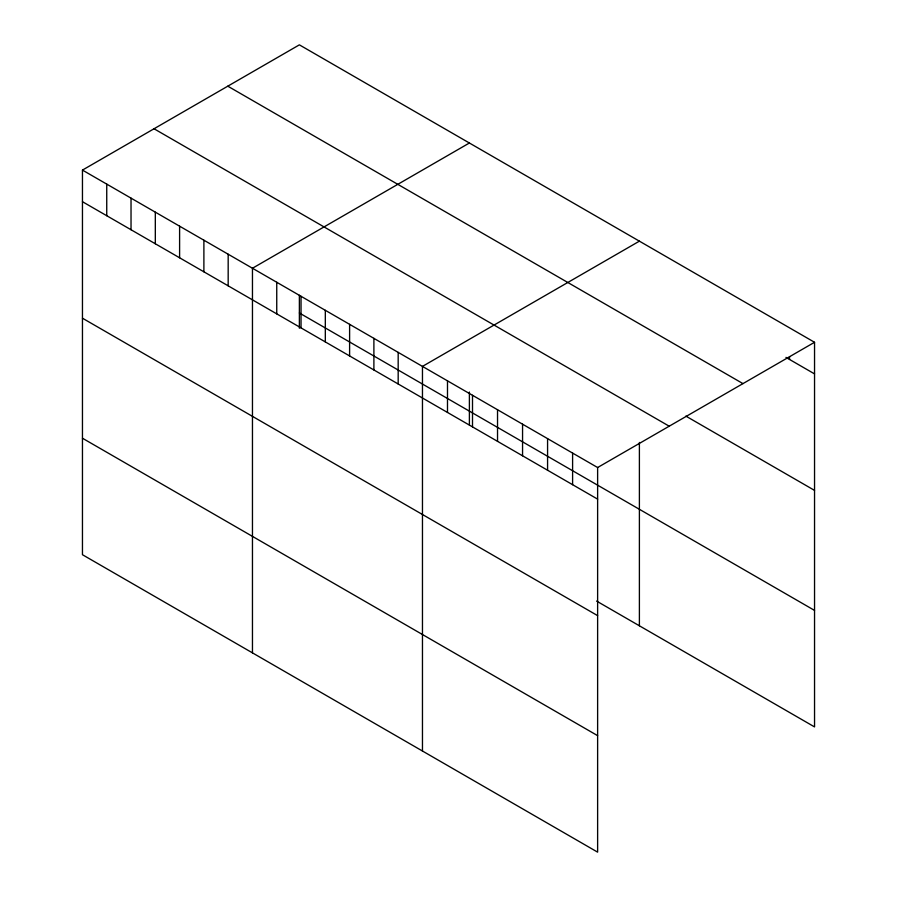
<?xml version="1.0" encoding="UTF-8"?>
<svg xmlns="http://www.w3.org/2000/svg" width="897" height="897" viewBox="0 0 897 897"><rect width="100%" height="100%" fill="white"/><g stroke="black" fill="none" stroke-linecap="round" stroke-linejoin="round"><path stroke-width="1.35" d="M82.457 170.094L597.626 467.528L597.626 852.15L82.457 554.716L82.457 170.094L299.374 44.85L814.543 342.284L814.543 726.906L596.595 601.08M469.389 143.004L252.461 268.248L252.461 652.87M639.393 241.158L422.465 366.391L422.465 751.024M597.626 467.528L814.543 342.284M785.951 357.387L814.543 373.892M227.793 86.179L742.963 383.613M685.857 416.096L814.543 490.39M154.037 128.764L669.207 426.198M299.374 312.986L814.543 610.409M82.457 201.702L597.626 499.136M82.457 318.2L597.626 615.634M82.457 438.229L597.626 735.652M789.528 356.703L789.528 359.45M639.393 442.456L639.393 625.781M572.6 453.075L572.6 484.694M547.574 438.633L547.574 470.241M522.559 424.18L522.559 455.799M497.532 409.738L497.532 441.346M472.506 395.285L472.506 426.905M469.389 392.045L469.389 424.999M447.491 380.844L447.491 412.452M398.178 352.375L398.178 383.983M373.892 338.348L373.892 369.968M349.606 324.333L349.606 355.941M325.319 310.306L325.319 341.925M301.033 296.29L301.033 327.898M299.374 295.248L299.374 328.235M276.747 282.263L276.747 313.883M228.174 254.221L228.174 285.84M203.888 240.205L203.888 271.813M179.602 226.179L179.602 257.787M155.316 212.152L155.316 243.771M131.029 198.136L131.029 229.744M106.743 184.109L106.743 215.729"/></g></svg>
